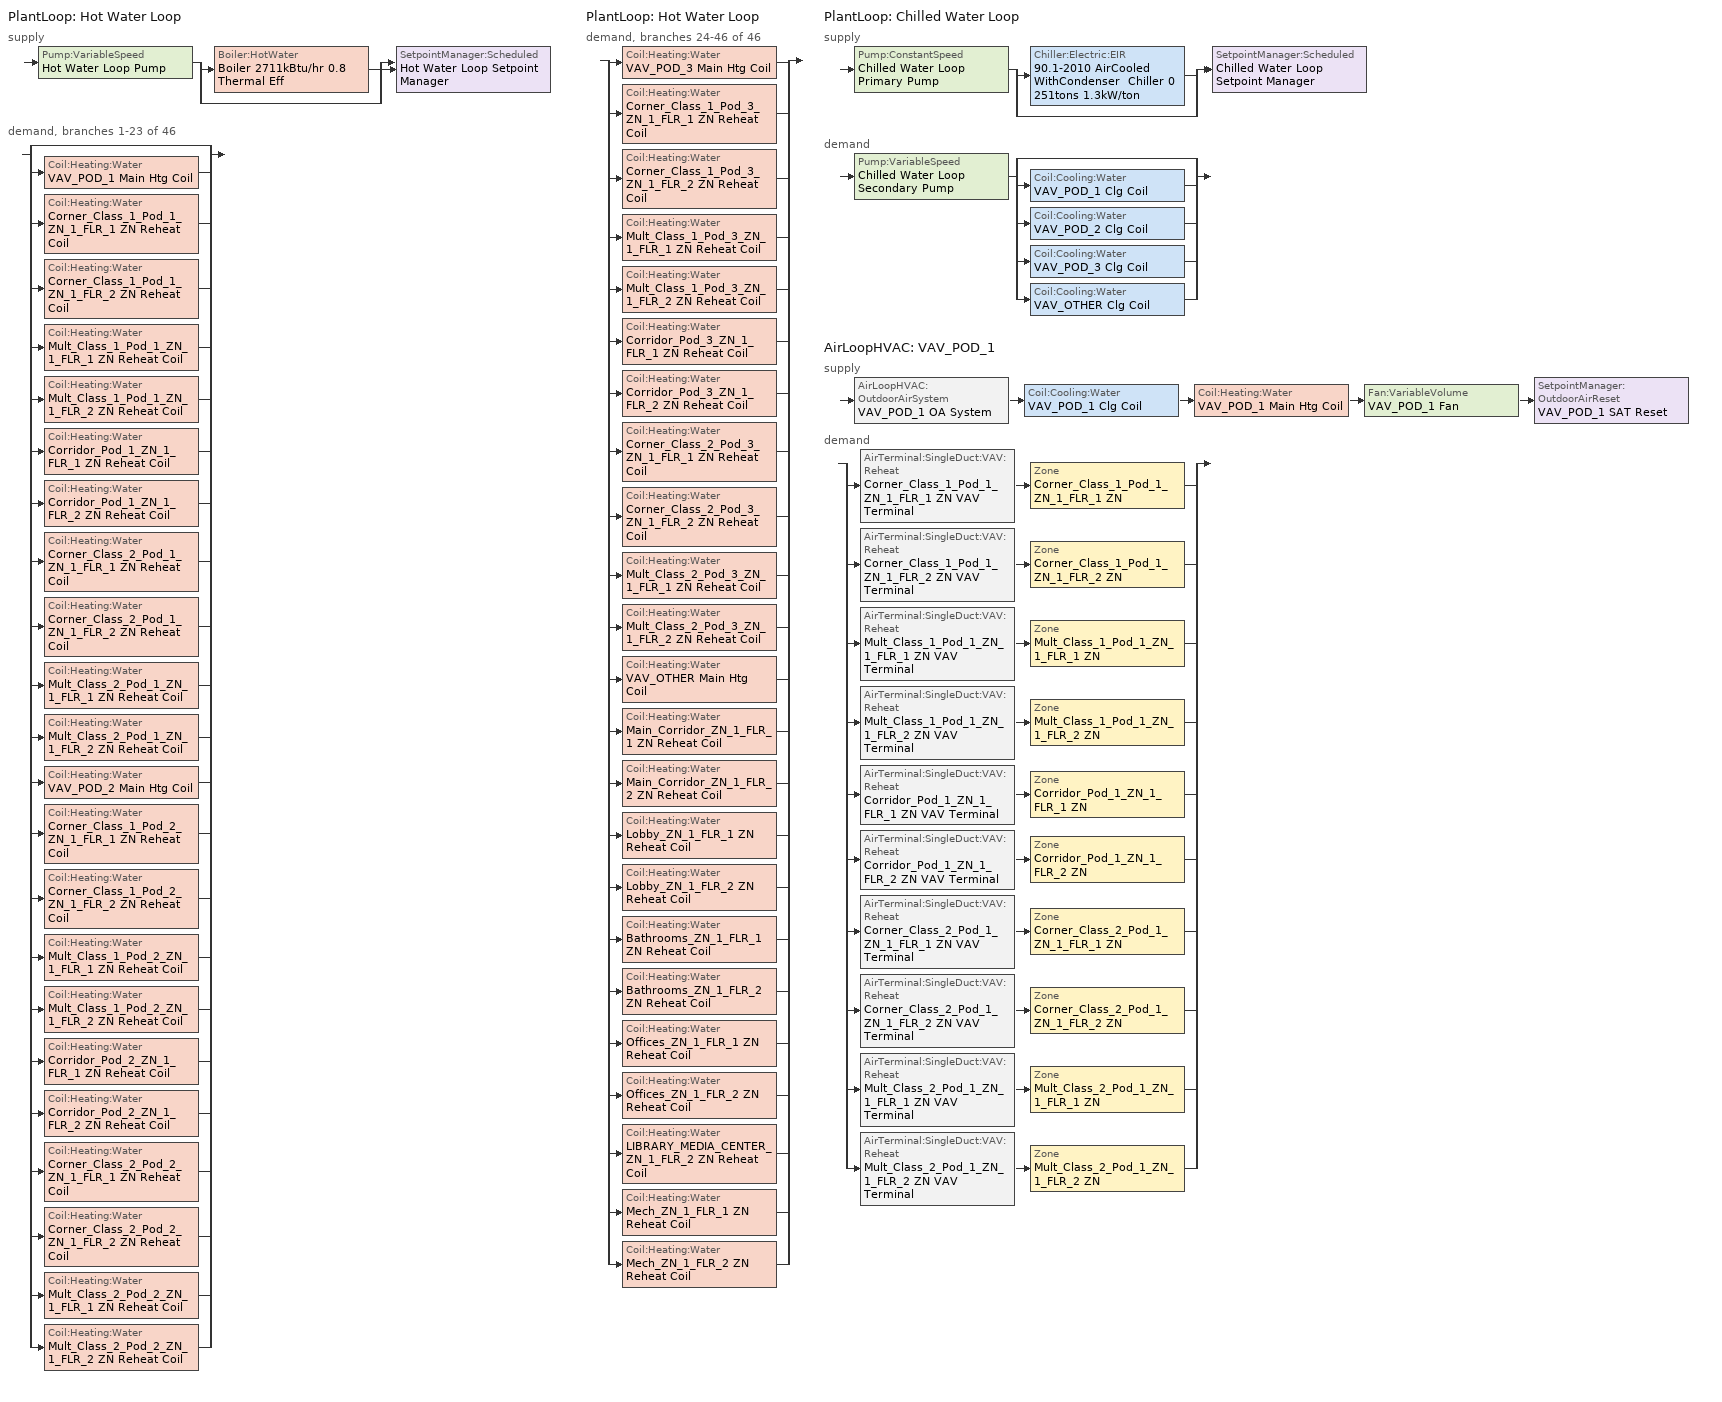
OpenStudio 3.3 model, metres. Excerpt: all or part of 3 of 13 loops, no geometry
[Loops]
PlantLoop 'Hot Water Loop'
 supply: Pump:VariableSpeed 'Hot Water Loop Pump' > split
  | Boiler:HotWater 'Boiler 2711kBtu/hr 0.8 Thermal Eff'
  | bypass
  join > SetpointManager:Scheduled 'Hot Water Loop Setpoint Manager'
 demand, branches 1-23 of 46: split
  | bypass
  | Coil:Heating:Water 'VAV_POD_1 Main Htg Coil'
  | Coil:Heating:Water 'Corner_Class_1_Pod_1_ZN_1_FLR_1 ZN Reheat Coil'
  | Coil:Heating:Water 'Corner_Class_1_Pod_1_ZN_1_FLR_2 ZN Reheat Coil'
  | Coil:Heating:Water 'Mult_Class_1_Pod_1_ZN_1_FLR_1 ZN Reheat Coil'
  | Coil:Heating:Water 'Mult_Class_1_Pod_1_ZN_1_FLR_2 ZN Reheat Coil'
  | Coil:Heating:Water 'Corridor_Pod_1_ZN_1_FLR_1 ZN Reheat Coil'
  | Coil:Heating:Water 'Corridor_Pod_1_ZN_1_FLR_2 ZN Reheat Coil'
  | Coil:Heating:Water 'Corner_Class_2_Pod_1_ZN_1_FLR_1 ZN Reheat Coil'
  | Coil:Heating:Water 'Corner_Class_2_Pod_1_ZN_1_FLR_2 ZN Reheat Coil'
  | Coil:Heating:Water 'Mult_Class_2_Pod_1_ZN_1_FLR_1 ZN Reheat Coil'
  | Coil:Heating:Water 'Mult_Class_2_Pod_1_ZN_1_FLR_2 ZN Reheat Coil'
  | Coil:Heating:Water 'VAV_POD_2 Main Htg Coil'
  | Coil:Heating:Water 'Corner_Class_1_Pod_2_ZN_1_FLR_1 ZN Reheat Coil'
  | Coil:Heating:Water 'Corner_Class_1_Pod_2_ZN_1_FLR_2 ZN Reheat Coil'
  | Coil:Heating:Water 'Mult_Class_1_Pod_2_ZN_1_FLR_1 ZN Reheat Coil'
  | Coil:Heating:Water 'Mult_Class_1_Pod_2_ZN_1_FLR_2 ZN Reheat Coil'
  | Coil:Heating:Water 'Corridor_Pod_2_ZN_1_FLR_1 ZN Reheat Coil'
  | Coil:Heating:Water 'Corridor_Pod_2_ZN_1_FLR_2 ZN Reheat Coil'
  | Coil:Heating:Water 'Corner_Class_2_Pod_2_ZN_1_FLR_1 ZN Reheat Coil'
  | Coil:Heating:Water 'Corner_Class_2_Pod_2_ZN_1_FLR_2 ZN Reheat Coil'
  | Coil:Heating:Water 'Mult_Class_2_Pod_2_ZN_1_FLR_1 ZN Reheat Coil'
  | Coil:Heating:Water 'Mult_Class_2_Pod_2_ZN_1_FLR_2 ZN Reheat Coil'
PlantLoop 'Hot Water Loop'
 demand, branches 24-46 of 46: split
  | Coil:Heating:Water 'VAV_POD_3 Main Htg Coil'
  | Coil:Heating:Water 'Corner_Class_1_Pod_3_ZN_1_FLR_1 ZN Reheat Coil'
  | Coil:Heating:Water 'Corner_Class_1_Pod_3_ZN_1_FLR_2 ZN Reheat Coil'
  | Coil:Heating:Water 'Mult_Class_1_Pod_3_ZN_1_FLR_1 ZN Reheat Coil'
  | Coil:Heating:Water 'Mult_Class_1_Pod_3_ZN_1_FLR_2 ZN Reheat Coil'
  | Coil:Heating:Water 'Corridor_Pod_3_ZN_1_FLR_1 ZN Reheat Coil'
  | Coil:Heating:Water 'Corridor_Pod_3_ZN_1_FLR_2 ZN Reheat Coil'
  | Coil:Heating:Water 'Corner_Class_2_Pod_3_ZN_1_FLR_1 ZN Reheat Coil'
  | Coil:Heating:Water 'Corner_Class_2_Pod_3_ZN_1_FLR_2 ZN Reheat Coil'
  | Coil:Heating:Water 'Mult_Class_2_Pod_3_ZN_1_FLR_1 ZN Reheat Coil'
  | Coil:Heating:Water 'Mult_Class_2_Pod_3_ZN_1_FLR_2 ZN Reheat Coil'
  | Coil:Heating:Water 'VAV_OTHER Main Htg Coil'
  | Coil:Heating:Water 'Main_Corridor_ZN_1_FLR_1 ZN Reheat Coil'
  | Coil:Heating:Water 'Main_Corridor_ZN_1_FLR_2 ZN Reheat Coil'
  | Coil:Heating:Water 'Lobby_ZN_1_FLR_1 ZN Reheat Coil'
  | Coil:Heating:Water 'Lobby_ZN_1_FLR_2 ZN Reheat Coil'
  | Coil:Heating:Water 'Bathrooms_ZN_1_FLR_1 ZN Reheat Coil'
  | Coil:Heating:Water 'Bathrooms_ZN_1_FLR_2 ZN Reheat Coil'
  | Coil:Heating:Water 'Offices_ZN_1_FLR_1 ZN Reheat Coil'
  | Coil:Heating:Water 'Offices_ZN_1_FLR_2 ZN Reheat Coil'
  | Coil:Heating:Water 'LIBRARY_MEDIA_CENTER_ZN_1_FLR_2 ZN Reheat Coil'
  | Coil:Heating:Water 'Mech_ZN_1_FLR_1 ZN Reheat Coil'
  | Coil:Heating:Water 'Mech_ZN_1_FLR_2 ZN Reheat Coil'
PlantLoop 'Chilled Water Loop'
 supply: Pump:ConstantSpeed 'Chilled Water Loop Primary Pump' > split
  | Chiller:Electric:EIR '90.1-2010 AirCooled WithCondenser  Chiller 0 251tons 1.3kW/ton'
  | bypass
  join > SetpointManager:Scheduled 'Chilled Water Loop Setpoint Manager'
 demand: Pump:VariableSpeed 'Chilled Water Loop Secondary Pump' > split
  | bypass
  | Coil:Cooling:Water 'VAV_POD_1 Clg Coil'
  | Coil:Cooling:Water 'VAV_POD_2 Clg Coil'
  | Coil:Cooling:Water 'VAV_POD_3 Clg Coil'
  | Coil:Cooling:Water 'VAV_OTHER Clg Coil'
AirLoopHVAC 'VAV_POD_1'
 supply: AirLoopHVAC:OutdoorAirSystem 'VAV_POD_1 OA System' > Coil:Cooling:Water 'VAV_POD_1 Clg Coil' > Coil:Heating:Water 'VAV_POD_1 Main Htg Coil' > Fan:VariableVolume 'VAV_POD_1 Fan' > SetpointManager:OutdoorAirReset 'VAV_POD_1 SAT Reset'
 demand: split
  | AirTerminal:SingleDuct:VAV:Reheat 'Corner_Class_1_Pod_1_ZN_1_FLR_1 ZN VAV Terminal' > Zone 'Corner_Class_1_Pod_1_ZN_1_FLR_1 ZN'
  | AirTerminal:SingleDuct:VAV:Reheat 'Corner_Class_1_Pod_1_ZN_1_FLR_2 ZN VAV Terminal' > Zone 'Corner_Class_1_Pod_1_ZN_1_FLR_2 ZN'
  | AirTerminal:SingleDuct:VAV:Reheat 'Mult_Class_1_Pod_1_ZN_1_FLR_1 ZN VAV Terminal' > Zone 'Mult_Class_1_Pod_1_ZN_1_FLR_1 ZN'
  | AirTerminal:SingleDuct:VAV:Reheat 'Mult_Class_1_Pod_1_ZN_1_FLR_2 ZN VAV Terminal' > Zone 'Mult_Class_1_Pod_1_ZN_1_FLR_2 ZN'
  | AirTerminal:SingleDuct:VAV:Reheat 'Corridor_Pod_1_ZN_1_FLR_1 ZN VAV Terminal' > Zone 'Corridor_Pod_1_ZN_1_FLR_1 ZN'
  | AirTerminal:SingleDuct:VAV:Reheat 'Corridor_Pod_1_ZN_1_FLR_2 ZN VAV Terminal' > Zone 'Corridor_Pod_1_ZN_1_FLR_2 ZN'
  | AirTerminal:SingleDuct:VAV:Reheat 'Corner_Class_2_Pod_1_ZN_1_FLR_1 ZN VAV Terminal' > Zone 'Corner_Class_2_Pod_1_ZN_1_FLR_1 ZN'
  | AirTerminal:SingleDuct:VAV:Reheat 'Corner_Class_2_Pod_1_ZN_1_FLR_2 ZN VAV Terminal' > Zone 'Corner_Class_2_Pod_1_ZN_1_FLR_2 ZN'
  | AirTerminal:SingleDuct:VAV:Reheat 'Mult_Class_2_Pod_1_ZN_1_FLR_1 ZN VAV Terminal' > Zone 'Mult_Class_2_Pod_1_ZN_1_FLR_1 ZN'
  | AirTerminal:SingleDuct:VAV:Reheat 'Mult_Class_2_Pod_1_ZN_1_FLR_2 ZN VAV Terminal' > Zone 'Mult_Class_2_Pod_1_ZN_1_FLR_2 ZN'
[Sizing:Zone] Zone Cooling Design Supply Air Temperature Input Method=SupplyAirTemperature; Zone Cooling Design Supply Air Temperature {C}=12.7778; Zone Cooling Design Supply Air Temperature Difference {deltaC}=11.11; Zone Heating Design Supply Air Temperature Input Method=SupplyAirTemperature; Zone Heating Design Supply Air Temperature {C}=40; Zone Heating Design Supply Air Temperature Difference {deltaC}=11.11; Zone Cooling Design Supply Air Humidity Ratio {kg-H2O/kg-air}=0.0085; Zone Heating Design Supply Air Humidity Ratio {kg-H2O/kg-air}=0.008; Cooling Design Air Flow Method=DesignDay; Heating Design Air Flow Method=DesignDay; Account for Dedicated Outdoor Air System=No; Dedicated Outdoor Air System Control Strategy=NeutralSupplyAir; Dedicated Outdoor Air Low Setpoint Temperature for Design {C}=autosize; Dedicated Outdoor Air High Setpoint Temperature for Design {C}=autosize; Design Minimum Zone Ventilation Efficiency=0.6
Corner_Class_1_Pod_1_ZN_1_FLR_1 ZN; Corner_Class_1_Pod_1_ZN_1_FLR_2 ZN; Corner_Class_2_Pod_1_ZN_1_FLR_1 ZN; Corner_Class_2_Pod_1_ZN_1_FLR_2 ZN; Corridor_Pod_1_ZN_1_FLR_1 ZN; Corridor_Pod_1_ZN_1_FLR_2 ZN; Mult_Class_1_Pod_1_ZN_1_FLR_1 ZN; Mult_Class_1_Pod_1_ZN_1_FLR_2 ZN; Mult_Class_2_Pod_1_ZN_1_FLR_1 ZN; Mult_Class_2_Pod_1_ZN_1_FLR_2 ZN
[Zone equipment]
Corner_Class_1_Pod_1_ZN_1_FLR_1 ZN: Corner_Class_1_Pod_1_ZN_1_FLR_1 ZN VAV Terminal
Corner_Class_1_Pod_1_ZN_1_FLR_2 ZN: Corner_Class_1_Pod_1_ZN_1_FLR_2 ZN VAV Terminal
Corner_Class_2_Pod_1_ZN_1_FLR_1 ZN: Corner_Class_2_Pod_1_ZN_1_FLR_1 ZN VAV Terminal
Corner_Class_2_Pod_1_ZN_1_FLR_2 ZN: Corner_Class_2_Pod_1_ZN_1_FLR_2 ZN VAV Terminal
Corridor_Pod_1_ZN_1_FLR_1 ZN: Corridor_Pod_1_ZN_1_FLR_1 ZN VAV Terminal
Corridor_Pod_1_ZN_1_FLR_2 ZN: Corridor_Pod_1_ZN_1_FLR_2 ZN VAV Terminal
Mult_Class_1_Pod_1_ZN_1_FLR_1 ZN: Mult_Class_1_Pod_1_ZN_1_FLR_1 ZN VAV Terminal
Mult_Class_1_Pod_1_ZN_1_FLR_2 ZN: Mult_Class_1_Pod_1_ZN_1_FLR_2 ZN VAV Terminal
Mult_Class_2_Pod_1_ZN_1_FLR_1 ZN: Mult_Class_2_Pod_1_ZN_1_FLR_1 ZN VAV Terminal
Mult_Class_2_Pod_1_ZN_1_FLR_2 ZN: Mult_Class_2_Pod_1_ZN_1_FLR_2 ZN VAV Terminal
[PlantLoop] Glycol Concentration=0; Plant Loop Volume {m3}=Autocalculate; Load Distribution Scheme=Optimal
Name | Fluid Type | Minimum Loop Temperature {C} | Maximum Loop Temperature {C} | Common Pipe Simulation
Hot Water Loop | Water | 10
Chilled Water Loop |  | 1 | 40 | CommonPipe
[Sizing:Plant] Sizing Option=NonCoincident; Zone Timesteps in Averaging Window=1; Coincident Sizing Factor Mode=None
Name | Loop Type | Design Loop Exit Temperature {C} | Loop Design Temperature Difference {deltaC}
Hot Water Loop | Heating | 82.2222 | 11.1111
Chilled Water Loop | Cooling | 6.66667 | 5.61111
[SetpointManager:Scheduled] Control Variable=Temperature
Name | Schedule | Setpoint Node or NodeList
Hot Water Loop Setpoint Manager | Hot Water Loop Temp - 180F | Hot Water Loop Supply Outlet Node
Chilled Water Loop Setpoint Manager | Chilled Water Loop Temp - 44F | Chilled Water Loop Supply Outlet Node
[Pump:VariableSpeed] Motor Efficiency=0.917; Coefficient 1 of the Part Load Performance Curve=0; Pump Control Type=Intermittent; Skin Loss Radiative Fraction=0.5; Design Power Sizing Method=PowerPerFlowPerPressure; Design Electric Power per Unit Flow Rate {W/(m3/s)}=348701.1; Design Shaft Power per Unit Flow Rate per Unit Head {W-s/m3-Pa}=1.28205; Design Minimum Flow Rate Fraction=0
Name | Rated Pump Head {Pa} | Coefficient 2 of the Part Load Performance Curve | Coefficient 3 of the Part Load Performance Curve | Coefficient 4 of the Part Load Performance Curve | Fraction of Motor Inefficiencies to Fluid Stream
Hot Water Loop Pump | 179344 | 3.2485 | -4.7443 | 2.5294
Chilled Water Loop Secondary Pump | 134508 | 0.0205 | 0.4101 | 0.5753 | 0
[Boiler:HotWater]
Boiler 2711kBtu/hr 0.8 Thermal Eff: Fuel Type=NaturalGas; Nominal Thermal Efficiency=0.8; Efficiency Curve Temperature Evaluation Variable=LeavingBoiler; Normalized Boiler Efficiency Curve=Boiler with No Minimum Turndown; Minimum Part Load Ratio=0; Maximum Part Load Ratio=1.2; Optimum Part Load Ratio=1; Water Outlet Upper Temperature Limit {C}=95; Boiler Flow Mode=LeavingSetpointModulated; Parasitic Electric Load {W}=0; Sizing Factor=1
[Pump:ConstantSpeed]
Chilled Water Loop Primary Pump: Rated Flow Rate {m3/s}=autosize; Rated Pump Head {Pa}=44836; Rated Power Consumption {W}=autosize; Motor Efficiency=0.895; Fraction of Motor Inefficiencies to Fluid Stream=0; Pump Control Type=Intermittent; Design Power Sizing Method=PowerPerFlowPerPressure; Design Electric Power per Unit Flow Rate {W/(m3/s)}=348701.1; Design Shaft Power per Unit Flow Rate per Unit Head {W-s/m3-Pa}=1.28205
[Chiller:Electric:EIR]
90.1-2010 AirCooled WithCondenser  Chiller 0 251tons 1.3kW/ton: Reference Capacity {W}=Autosize; Reference COP {W/W}=2.80239; Reference Leaving Chilled Water Temperature {C}=6.66667; Reference Entering Condenser Fluid Temperature {C}=35; Reference Chilled Water Flow Rate {m3/s}=Autosize; Cooling Capacity Function of Temperature Curve=AirCooled_Chiller_2010_PathA_CAPFT; Electric Input to Cooling Output Ratio Function of Temperature Curve=AirCooled_Chiller_2010_PathA_EIRFT; Electric Input to Cooling Output Ratio Function of Part Load Ratio Curve=AirCooled_Chiller_AllCapacities_2004_2010_EIRFPLR; Minimum Part Load Ratio=0.15; Maximum Part Load Ratio=1; Optimum Part Load Ratio=1; Minimum Unloading Ratio=0.25; Condenser Type=AirCooled; Leaving Chilled Water Lower Temperature Limit {C}=2.22222; Chiller Flow Mode=ConstantFlow; Design Heat Recovery Water Flow Rate {m3/s}=Autosize; Sizing Factor=1; Basin Heater Capacity {W/K}=0; Basin Heater Setpoint Temperature {C}=10; Condenser Heat Recovery Relative Capacity Fraction=1
[AirLoopHVAC]
VAV_POD_1: Availability Schedule=SchoolSecondary HVACOperationSchd; Design Supply Air Flow Rate {m3/s}=autosize; Design Return Air Flow Fraction of Supply Air Flow=1
[Sizing:System]
VAV_POD_1: Type of Load to Size On=Sensible; Design Outdoor Air Flow Rate {m3/s}=9.493504; Central Heating Maximum System Air Flow Ratio=0.3; Preheat Design Temperature {C}=7.22222; Preheat Design Humidity Ratio {kg-H2O/kg-Air}=0.008; Precool Design Temperature {C}=12.7778; Precool Design Humidity Ratio {kg-H2O/kg-Air}=0.008; Central Cooling Design Supply Air Temperature {C}=12.7778; Central Heating Design Supply Air Temperature {C}=12.7778; Sizing Option=Coincident; 100% Outdoor Air in Cooling=No; 100% Outdoor Air in Heating=No; Central Cooling Design Supply Air Humidity Ratio {kg-H2O/kg-Air}=0.0085; Central Heating Design Supply Air Humidity Ratio {kg-H2O/kg-Air}=0.008; Cooling Design Air Flow Method=DesignDay; Heating Design Air Flow Method=DesignDay; System Outdoor Air Method=ZoneSum; Zone Maximum Outdoor Air Fraction=1; Cooling Supply Air Flow Rate Per Floor Area {m3/s-m2}=0.00996765; Cooling Fraction of Autosized Cooling Supply Air Flow Rate=1; Cooling Supply Air Flow Rate Per Unit Cooling Capacity {m3/s-W}=3.94755e-05; Heating Supply Air Flow Rate Per Floor Area {m3/s-m2}=0.00996765; Heating Fraction of Autosized Heating Supply Air Flow Rate=1; Heating Fraction of Autosized Cooling Supply Air Flow Rate=1; Heating Supply Air Flow Rate Per Unit Heating Capacity {m3/s-W}=3.15882e-05; Cooling Design Capacity Method=CoolingDesignCapacity; Cooling Design Capacity {W}=autosize; Cooling Design Capacity Per Floor Area {W/m2}=234.7; Fraction of Autosized Cooling Design Capacity=1; Heating Design Capacity Method=HeatingDesignCapacity; Heating Design Capacity {W}=autosize; Heating Design Capacity Per Floor Area {W/m2}=157; Fraction of Autosized Heating Design Capacity=1; Central Cooling Capacity Control Method=OnOff; Occupant Diversity=autosize
[Fan:VariableVolume]
VAV_POD_1 Fan: Availability Schedule=Always On Discrete; Fan Total Efficiency=0.61165; Pressure Rise {Pa}=1389.92; Maximum Flow Rate {m3/s}=Autosize; Fan Power Minimum Flow Rate Input Method=Fraction; Fan Power Minimum Flow Fraction=0.25; Fan Power Minimum Air Flow Rate {m3/s}=0; Motor Efficiency=0.941; Motor In Airstream Fraction=1; Fan Power Coefficient 1=0.04076; Fan Power Coefficient 2=0.0881; Fan Power Coefficient 3=-0.0729; Fan Power Coefficient 4=0.9437; Fan Power Coefficient 5=0
[Coil:Heating:Water] Availability Schedule=Always On Discrete; Rated Inlet Water Temperature {C}=82.2222; Rated Outlet Water Temperature {C}=71.1111
Name | Rated Inlet Air Temperature {C} | Rated Outlet Air Temperature {C}
VAV_POD_1 Main Htg Coil; VAV_POD_2 Main Htg Coil; VAV_POD_3 Main Htg Coil; VAV_OTHER Main Htg Coil | 7.22222 | 12.7778
Corner_Class_1_Pod_1_ZN_1_FLR_1 ZN Reheat Coil; Corner_Class_1_Pod_1_ZN_1_FLR_2 ZN Reheat Coil; Mult_Class_1_Pod_1_ZN_1_FLR_1 ZN Reheat Coil; Mult_Class_1_Pod_1_ZN_1_FLR_2 ZN Reheat Coil; Corridor_Pod_1_ZN_1_FLR_1 ZN Reheat Coil; Corridor_Pod_1_ZN_1_FLR_2 ZN Reheat Coil; Corner_Class_2_Pod_1_ZN_1_FLR_1 ZN Reheat Coil; Corner_Class_2_Pod_1_ZN_1_FLR_2 ZN Reheat Coil; Mult_Class_2_Pod_1_ZN_1_FLR_1 ZN Reheat Coil; Mult_Class_2_Pod_1_ZN_1_FLR_2 ZN Reheat Coil; Corner_Class_1_Pod_2_ZN_1_FLR_1 ZN Reheat Coil; Corner_Class_1_Pod_2_ZN_1_FLR_2 ZN Reheat Coil; Mult_Class_1_Pod_2_ZN_1_FLR_1 ZN Reheat Coil; Mult_Class_1_Pod_2_ZN_1_FLR_2 ZN Reheat Coil; Corridor_Pod_2_ZN_1_FLR_1 ZN Reheat Coil; Corridor_Pod_2_ZN_1_FLR_2 ZN Reheat Coil; Corner_Class_2_Pod_2_ZN_1_FLR_1 ZN Reheat Coil; Corner_Class_2_Pod_2_ZN_1_FLR_2 ZN Reheat Coil; Mult_Class_2_Pod_2_ZN_1_FLR_1 ZN Reheat Coil; Mult_Class_2_Pod_2_ZN_1_FLR_2 ZN Reheat Coil; Corner_Class_1_Pod_3_ZN_1_FLR_1 ZN Reheat Coil; Corner_Class_1_Pod_3_ZN_1_FLR_2 ZN Reheat Coil; Mult_Class_1_Pod_3_ZN_1_FLR_1 ZN Reheat Coil; Mult_Class_1_Pod_3_ZN_1_FLR_2 ZN Reheat Coil; Corridor_Pod_3_ZN_1_FLR_1 ZN Reheat Coil; Corridor_Pod_3_ZN_1_FLR_2 ZN Reheat Coil; Corner_Class_2_Pod_3_ZN_1_FLR_1 ZN Reheat Coil; Corner_Class_2_Pod_3_ZN_1_FLR_2 ZN Reheat Coil; Mult_Class_2_Pod_3_ZN_1_FLR_1 ZN Reheat Coil; Mult_Class_2_Pod_3_ZN_1_FLR_2 ZN Reheat Coil; Main_Corridor_ZN_1_FLR_1 ZN Reheat Coil; Main_Corridor_ZN_1_FLR_2 ZN Reheat Coil; Lobby_ZN_1_FLR_1 ZN Reheat Coil; Lobby_ZN_1_FLR_2 ZN Reheat Coil; Bathrooms_ZN_1_FLR_1 ZN Reheat Coil; Bathrooms_ZN_1_FLR_2 ZN Reheat Coil; Offices_ZN_1_FLR_1 ZN Reheat Coil; Offices_ZN_1_FLR_2 ZN Reheat Coil; LIBRARY_MEDIA_CENTER_ZN_1_FLR_2 ZN Reheat Coil; Mech_ZN_1_FLR_1 ZN Reheat Coil; Mech_ZN_1_FLR_2 ZN Reheat Coil | 12.7778 | 40
[Controller:WaterCoil] Minimum Actuated Flow {m3/s}=0
Name | Water Coil | Action | Controller Convergence Tolerance {deltaC}
VAV_POD_1 Main Htg Coil Controller | VAV_POD_1 Main Htg Coil | Normal | 0.0001
VAV_POD_1 Clg Coil Controller | VAV_POD_1 Clg Coil | Reverse
Corner_Class_1_Pod_1_ZN_1_FLR_1 ZN Reheat Coil Controller | Corner_Class_1_Pod_1_ZN_1_FLR_1 ZN Reheat Coil | Normal | 0.0001
Corner_Class_1_Pod_1_ZN_1_FLR_2 ZN Reheat Coil Controller | Corner_Class_1_Pod_1_ZN_1_FLR_2 ZN Reheat Coil | Normal | 0.0001
Mult_Class_1_Pod_1_ZN_1_FLR_1 ZN Reheat Coil Controller | Mult_Class_1_Pod_1_ZN_1_FLR_1 ZN Reheat Coil | Normal | 0.0001
Mult_Class_1_Pod_1_ZN_1_FLR_2 ZN Reheat Coil Controller | Mult_Class_1_Pod_1_ZN_1_FLR_2 ZN Reheat Coil | Normal | 0.0001
Corridor_Pod_1_ZN_1_FLR_1 ZN Reheat Coil Controller | Corridor_Pod_1_ZN_1_FLR_1 ZN Reheat Coil | Normal | 0.0001
Corridor_Pod_1_ZN_1_FLR_2 ZN Reheat Coil Controller | Corridor_Pod_1_ZN_1_FLR_2 ZN Reheat Coil | Normal | 0.0001
Corner_Class_2_Pod_1_ZN_1_FLR_1 ZN Reheat Coil Controller | Corner_Class_2_Pod_1_ZN_1_FLR_1 ZN Reheat Coil | Normal | 0.0001
Corner_Class_2_Pod_1_ZN_1_FLR_2 ZN Reheat Coil Controller | Corner_Class_2_Pod_1_ZN_1_FLR_2 ZN Reheat Coil | Normal | 0.0001
Mult_Class_2_Pod_1_ZN_1_FLR_1 ZN Reheat Coil Controller | Mult_Class_2_Pod_1_ZN_1_FLR_1 ZN Reheat Coil | Normal | 0.0001
Mult_Class_2_Pod_1_ZN_1_FLR_2 ZN Reheat Coil Controller | Mult_Class_2_Pod_1_ZN_1_FLR_2 ZN Reheat Coil | Normal | 0.0001
VAV_POD_2 Main Htg Coil Controller | VAV_POD_2 Main Htg Coil | Normal | 0.0001
VAV_POD_2 Clg Coil Controller | VAV_POD_2 Clg Coil | Reverse
Corner_Class_1_Pod_2_ZN_1_FLR_1 ZN Reheat Coil Controller | Corner_Class_1_Pod_2_ZN_1_FLR_1 ZN Reheat Coil | Normal | 0.0001
Corner_Class_1_Pod_2_ZN_1_FLR_2 ZN Reheat Coil Controller | Corner_Class_1_Pod_2_ZN_1_FLR_2 ZN Reheat Coil | Normal | 0.0001
Mult_Class_1_Pod_2_ZN_1_FLR_1 ZN Reheat Coil Controller | Mult_Class_1_Pod_2_ZN_1_FLR_1 ZN Reheat Coil | Normal | 0.0001
Mult_Class_1_Pod_2_ZN_1_FLR_2 ZN Reheat Coil Controller | Mult_Class_1_Pod_2_ZN_1_FLR_2 ZN Reheat Coil | Normal | 0.0001
Corridor_Pod_2_ZN_1_FLR_1 ZN Reheat Coil Controller | Corridor_Pod_2_ZN_1_FLR_1 ZN Reheat Coil | Normal | 0.0001
Corridor_Pod_2_ZN_1_FLR_2 ZN Reheat Coil Controller | Corridor_Pod_2_ZN_1_FLR_2 ZN Reheat Coil | Normal | 0.0001
Corner_Class_2_Pod_2_ZN_1_FLR_1 ZN Reheat Coil Controller | Corner_Class_2_Pod_2_ZN_1_FLR_1 ZN Reheat Coil | Normal | 0.0001
Corner_Class_2_Pod_2_ZN_1_FLR_2 ZN Reheat Coil Controller | Corner_Class_2_Pod_2_ZN_1_FLR_2 ZN Reheat Coil | Normal | 0.0001
Mult_Class_2_Pod_2_ZN_1_FLR_1 ZN Reheat Coil Controller | Mult_Class_2_Pod_2_ZN_1_FLR_1 ZN Reheat Coil | Normal | 0.0001
Mult_Class_2_Pod_2_ZN_1_FLR_2 ZN Reheat Coil Controller | Mult_Class_2_Pod_2_ZN_1_FLR_2 ZN Reheat Coil | Normal | 0.0001
VAV_POD_3 Main Htg Coil Controller | VAV_POD_3 Main Htg Coil | Normal | 0.0001
VAV_POD_3 Clg Coil Controller | VAV_POD_3 Clg Coil | Reverse
Corner_Class_1_Pod_3_ZN_1_FLR_1 ZN Reheat Coil Controller | Corner_Class_1_Pod_3_ZN_1_FLR_1 ZN Reheat Coil | Normal | 0.0001
Corner_Class_1_Pod_3_ZN_1_FLR_2 ZN Reheat Coil Controller | Corner_Class_1_Pod_3_ZN_1_FLR_2 ZN Reheat Coil | Normal | 0.0001
Mult_Class_1_Pod_3_ZN_1_FLR_1 ZN Reheat Coil Controller | Mult_Class_1_Pod_3_ZN_1_FLR_1 ZN Reheat Coil | Normal | 0.0001
Mult_Class_1_Pod_3_ZN_1_FLR_2 ZN Reheat Coil Controller | Mult_Class_1_Pod_3_ZN_1_FLR_2 ZN Reheat Coil | Normal | 0.0001
Corridor_Pod_3_ZN_1_FLR_1 ZN Reheat Coil Controller | Corridor_Pod_3_ZN_1_FLR_1 ZN Reheat Coil | Normal | 0.0001
Corridor_Pod_3_ZN_1_FLR_2 ZN Reheat Coil Controller | Corridor_Pod_3_ZN_1_FLR_2 ZN Reheat Coil | Normal | 0.0001
Corner_Class_2_Pod_3_ZN_1_FLR_1 ZN Reheat Coil Controller | Corner_Class_2_Pod_3_ZN_1_FLR_1 ZN Reheat Coil | Normal | 0.0001
Corner_Class_2_Pod_3_ZN_1_FLR_2 ZN Reheat Coil Controller | Corner_Class_2_Pod_3_ZN_1_FLR_2 ZN Reheat Coil | Normal | 0.0001
Mult_Class_2_Pod_3_ZN_1_FLR_1 ZN Reheat Coil Controller | Mult_Class_2_Pod_3_ZN_1_FLR_1 ZN Reheat Coil | Normal | 0.0001
Mult_Class_2_Pod_3_ZN_1_FLR_2 ZN Reheat Coil Controller | Mult_Class_2_Pod_3_ZN_1_FLR_2 ZN Reheat Coil | Normal | 0.0001
VAV_OTHER Main Htg Coil Controller | VAV_OTHER Main Htg Coil | Normal | 0.0001
VAV_OTHER Clg Coil Controller | VAV_OTHER Clg Coil | Reverse
Main_Corridor_ZN_1_FLR_1 ZN Reheat Coil Controller | Main_Corridor_ZN_1_FLR_1 ZN Reheat Coil | Normal | 0.0001
Main_Corridor_ZN_1_FLR_2 ZN Reheat Coil Controller | Main_Corridor_ZN_1_FLR_2 ZN Reheat Coil | Normal | 0.0001
Lobby_ZN_1_FLR_1 ZN Reheat Coil Controller | Lobby_ZN_1_FLR_1 ZN Reheat Coil | Normal | 0.0001
Lobby_ZN_1_FLR_2 ZN Reheat Coil Controller | Lobby_ZN_1_FLR_2 ZN Reheat Coil | Normal | 0.0001
Bathrooms_ZN_1_FLR_1 ZN Reheat Coil Controller | Bathrooms_ZN_1_FLR_1 ZN Reheat Coil | Normal | 0.0001
Bathrooms_ZN_1_FLR_2 ZN Reheat Coil Controller | Bathrooms_ZN_1_FLR_2 ZN Reheat Coil | Normal | 0.0001
Offices_ZN_1_FLR_1 ZN Reheat Coil Controller | Offices_ZN_1_FLR_1 ZN Reheat Coil | Normal | 0.0001
Offices_ZN_1_FLR_2 ZN Reheat Coil Controller | Offices_ZN_1_FLR_2 ZN Reheat Coil | Normal | 0.0001
LIBRARY_MEDIA_CENTER_ZN_1_FLR_2 ZN Reheat Coil Controller | LIBRARY_MEDIA_CENTER_ZN_1_FLR_2 ZN Reheat Coil | Normal | 0.0001
Mech_ZN_1_FLR_1 ZN Reheat Coil Controller | Mech_ZN_1_FLR_1 ZN Reheat Coil | Normal | 0.0001
Mech_ZN_1_FLR_2 ZN Reheat Coil Controller | Mech_ZN_1_FLR_2 ZN Reheat Coil | Normal | 0.0001
[Coil:Cooling:Water] Availability Schedule=Always On Discrete; Design Inlet Water Temperature {C}=Autosize; Heat Exchanger Configuration=CrossFlow
VAV_POD_1 Clg Coil; VAV_POD_2 Clg Coil; VAV_POD_3 Clg Coil; VAV_OTHER Clg Coil
[Controller:OutdoorAir]
VAV_POD_1 OA Controller: Minimum Outdoor Air Flow Rate {m3/s}=0; Maximum Outdoor Air Flow Rate {m3/s}=Autosize; Economizer Control Type=DifferentialDryBulb; Economizer Control Action Type=ModulateFlow; Lockout Type=LockoutWithHeating; Minimum Limit Type=FixedMinimum; Minimum Outdoor Air Schedule=SchoolSecondary MinOA_MotorizedDamper_Sched; Controller Mechanical Ventilation=VAV_POD_1 Vent Controller; High Humidity Control=No; Heat Recovery Bypass Control Type=BypassWhenWithinEconomizerLimits
[Controller:MechanicalVentilation]
VAV_POD_1 Vent Controller: Availability Schedule=Always On Discrete; System Outdoor Air Method=ZoneSum
[AirLoopHVAC:OutdoorAirSystem]
VAV_POD_1 OA System: Controller=VAV_POD_1 OA Controller
[AirTerminal:SingleDuct:VAV:Reheat] Availability Schedule=Always On Discrete; Maximum Air Flow Rate {m3/s}=AutoSize; Zone Minimum Air Flow Input Method=Constant; Constant Minimum Air Flow Fraction=0.720843; Fixed Minimum Air Flow Rate {m3/s}=0; Maximum Hot Water or Steam Flow Rate {m3/s}=AutoSize; Minimum Hot Water or Steam Flow Rate {m3/s}=0; Convergence Tolerance=0.001; Damper Heating Action=ReverseWithLimits; Maximum Flow per Zone Floor Area During Reheat {m3/s-m2}=AutoSize; Maximum Flow Fraction During Reheat=0.5; Maximum Reheat Air Temperature {C}=40; Control For Outdoor Air=No
Name | Reheat Coil
Corner_Class_1_Pod_1_ZN_1_FLR_1 ZN VAV Terminal | Corner_Class_1_Pod_1_ZN_1_FLR_1 ZN Reheat Coil
Corner_Class_1_Pod_1_ZN_1_FLR_2 ZN VAV Terminal | Corner_Class_1_Pod_1_ZN_1_FLR_2 ZN Reheat Coil
Mult_Class_1_Pod_1_ZN_1_FLR_1 ZN VAV Terminal | Mult_Class_1_Pod_1_ZN_1_FLR_1 ZN Reheat Coil
Mult_Class_1_Pod_1_ZN_1_FLR_2 ZN VAV Terminal | Mult_Class_1_Pod_1_ZN_1_FLR_2 ZN Reheat Coil
Corridor_Pod_1_ZN_1_FLR_1 ZN VAV Terminal | Corridor_Pod_1_ZN_1_FLR_1 ZN Reheat Coil
Corridor_Pod_1_ZN_1_FLR_2 ZN VAV Terminal | Corridor_Pod_1_ZN_1_FLR_2 ZN Reheat Coil
Corner_Class_2_Pod_1_ZN_1_FLR_1 ZN VAV Terminal | Corner_Class_2_Pod_1_ZN_1_FLR_1 ZN Reheat Coil
Corner_Class_2_Pod_1_ZN_1_FLR_2 ZN VAV Terminal | Corner_Class_2_Pod_1_ZN_1_FLR_2 ZN Reheat Coil
Mult_Class_2_Pod_1_ZN_1_FLR_1 ZN VAV Terminal | Mult_Class_2_Pod_1_ZN_1_FLR_1 ZN Reheat Coil
Mult_Class_2_Pod_1_ZN_1_FLR_2 ZN VAV Terminal | Mult_Class_2_Pod_1_ZN_1_FLR_2 ZN Reheat Coil
[EnergyManagementSystem:Actuator] Actuated Component Type=Schedule:Year; Actuated Component Control Type=Schedule Value
Name | Actuated Component
AuditoriumZN1FLR1ZNPSZAC37HtgSch0; AuxGymZN1FLR1ZNPSZAC26HtgSch0; CafeteriaZN1FLR1ZNPSZAC59HtgSch0; GymZN1FLR1ZNPSZAC15HtgSch0 | SchoolSecondary HTGSETP_SCH_PSZ_AC
AuditoriumZN1FLR1ZNPSZAC37ClgSch0; AuxGymZN1FLR1ZNPSZAC26ClgSch0; CafeteriaZN1FLR1ZNPSZAC59ClgSch0; GymZN1FLR1ZNPSZAC15ClgSch0; VAVOTHERClgSch0; VAVPOD1ClgSch0; VAVPOD2ClgSch0; VAVPOD3ClgSch0 | SchoolSecondary CLGSETP_SCH_NO_SETBACK
VAVOTHERHtgSch0; VAVPOD1HtgSch0; VAVPOD2HtgSch0; VAVPOD3HtgSch0 | SchoolSecondary HTGSETP_SCH_YES_OPTIMUM
VAVOTHERHtgSch1 | SchoolSecondary HTGSETP_SCH_Setback
VAVOTHERClgSch1 | SchoolSecondary CLGSETP_SCH_Setback
[SetpointManager:OutdoorAirReset]
VAV_POD_1 SAT Reset: Control Variable=Temperature; Setpoint at Outdoor Low Temperature {C}=15.5556; Outdoor Low Temperature {C}=10; Setpoint at Outdoor High Temperature {C}=12.7778; Outdoor High Temperature {C}=21.1111; Setpoint Node or NodeList=VAV_POD_1 Supply Outlet Node
[Schedule:Constant]
Always On Discrete: Value=1
[Schedule:Ruleset]
Name | Default Day Schedule | Summer Design Day Schedule | Winter Design Day Schedule
SchoolSecondary HTGSETP_SCH_PSZ_AC | SchoolSecondary HTGSETP_SCH_PSZ_AC Default | SchoolSecondary HTGSETP_SCH_PSZ_AC Summer Design Day | SchoolSecondary HTGSETP_SCH_PSZ_AC Winter Design Day
SchoolSecondary CLGSETP_SCH_NO_SETBACK | SchoolSecondary CLGSETP_SCH_NO_SETBACK Default | SchoolSecondary CLGSETP_SCH_NO_SETBACK Summer Design Day | SchoolSecondary CLGSETP_SCH_NO_SETBACK Winter Design Day
SchoolSecondary HTGSETP_SCH_YES_OPTIMUM | SchoolSecondary HTGSETP_SCH_YES_OPTIMUM Default | SchoolSecondary HTGSETP_SCH_YES_OPTIMUM Summer Design Day | SchoolSecondary HTGSETP_SCH_YES_OPTIMUM Winter Design Day
SchoolSecondary HTGSETP_SCH_Setback | SchoolSecondary HTGSETP_SCH_Setback Default | SchoolSecondary HTGSETP_SCH_Setback Summer Design Day | SchoolSecondary HTGSETP_SCH_Setback Winter Design Day
SchoolSecondary CLGSETP_SCH_Setback | SchoolSecondary CLGSETP_SCH_Setback Default | SchoolSecondary CLGSETP_SCH_Setback Summer Design Day | SchoolSecondary CLGSETP_SCH_Setback Winter Design Day
Hot Water Loop Temp - 180F | Hot Water Loop Temp - 180F Default
Chilled Water Loop Temp - 44F | Chilled Water Loop Temp - 44F Default
SchoolSecondary HVACOperationSchd | SchoolSecondary HVACOperationSchd Default | SchoolSecondary HVACOperationSchd Summer Design Day | SchoolSecondary HVACOperationSchd Winter Design Day
SchoolSecondary MinOA_MotorizedDamper_Sched | SchoolSecondary MinOA_MotorizedDamper_Sched Default | SchoolSecondary MinOA_MotorizedDamper_Sched Summer Design Day | SchoolSecondary MinOA_MotorizedDamper_Sched Winter Design Day
[Schedule:Day]
SchoolSecondary HTGSETP_SCH_PSZ_AC Default; SchoolSecondary HTGSETP_SCH_PSZ_AC Summer Design Day; SchoolSecondary HTGSETP_SCH_YES_OPTIMUM Default; SchoolSecondary HTGSETP_SCH_YES_OPTIMUM Summer Design Day; SchoolSecondary HTGSETP_SCH_Setback Default; SchoolSecondary HTGSETP_SCH_Setback Summer Design Day; SchoolSecondary HTGSETP_SCH_Setback Default|SmrDsn|Wkdy Day: 24, 0, 15.6
SchoolSecondary HTGSETP_SCH_PSZ_AC Wkdy Day: 6, 0, 15.6, 21, 0, 21, 24, 0, 15.6
SchoolSecondary HTGSETP_SCH_PSZ_AC Winter Design Day; SchoolSecondary HTGSETP_SCH_YES_OPTIMUM Winter Design Day; SchoolSecondary HTGSETP_SCH_Setback Winter Design Day: 24, 0, 21
SchoolSecondary CLGSETP_SCH_NO_SETBACK Default; SchoolSecondary CLGSETP_SCH_NO_SETBACK Summer Design Day; SchoolSecondary CLGSETP_SCH_Setback Summer Design Day: 24, 0, 24
SchoolSecondary CLGSETP_SCH_NO_SETBACK Winter Design Day; SchoolSecondary CLGSETP_SCH_Setback Default; SchoolSecondary CLGSETP_SCH_Setback Winter Design Day; SchoolSecondary CLGSETP_SCH_Setback Default|WntrDsn|Wkdy Day: 24, 0, 29.44
SchoolSecondary HTGSETP_SCH_YES_OPTIMUM Wkdy Day: 6, 0, 15.6, 7, 0, 17.8, 8, 0, 20, 21, 0, 21, 24, 0, 15.6
Hot Water Loop Temp - 180F Default: 24, 0, 82.2222
Chilled Water Loop Temp - 44F Default: 24, 0, 6.66667
SchoolSecondary HVACOperationSchd Default; SchoolSecondary MinOA_MotorizedDamper_Sched Default: 24, 0, 0
SchoolSecondary HVACOperationSchd Winter Design Day; SchoolSecondary HVACOperationSchd Summer Design Day; SchoolSecondary HVACOperationSchd WntrDsn|SmrDsn|Wkdy Day: 7, 0, 0, 21, 0, 1, 24, 0, 0
SchoolSecondary MinOA_MotorizedDamper_Sched Winter Design Day; SchoolSecondary MinOA_MotorizedDamper_Sched Summer Design Day; SchoolSecondary MinOA_MotorizedDamper_Sched WntrDsn|SmrDsn|Wkdy Day: 8, 0, 0, 21, 0, 1, 24, 0, 0
[Schedule:Rule] Rule Order=0; Apply Monday=Yes; Apply Tuesday=Yes; Apply Wednesday=Yes; Apply Thursday=Yes; Apply Friday=Yes; Date Specification Type=DateRange; Start Month=1; Start Day=1; End Month=12; End Day=31
Name | Schedule Ruleset | Day Schedule
Schedule Rule 18 | SchoolSecondary HTGSETP_SCH_PSZ_AC | SchoolSecondary HTGSETP_SCH_PSZ_AC Wkdy Day
Schedule Rule 39 | SchoolSecondary HTGSETP_SCH_YES_OPTIMUM | SchoolSecondary HTGSETP_SCH_YES_OPTIMUM Wkdy Day
Schedule Rule 75 | SchoolSecondary HTGSETP_SCH_Setback | SchoolSecondary HTGSETP_SCH_Setback Default|SmrDsn|Wkdy Day
Schedule Rule 76 | SchoolSecondary CLGSETP_SCH_Setback | SchoolSecondary CLGSETP_SCH_Setback Default|WntrDsn|Wkdy Day
Schedule Rule 92 | SchoolSecondary HVACOperationSchd | SchoolSecondary HVACOperationSchd WntrDsn|SmrDsn|Wkdy Day
Schedule Rule 93 | SchoolSecondary MinOA_MotorizedDamper_Sched | SchoolSecondary MinOA_MotorizedDamper_Sched WntrDsn|SmrDsn|Wkdy Day
[Curve:Cubic]
Boiler with No Minimum Turndown: Coefficient1 Constant=0.7463; Coefficient2 x=1.3196; Coefficient3 x**2=-2.2154; Coefficient4 x**3=1.1674; Minimum Value of x=0; Maximum Value of x=1.3
[Curve:Biquadratic] Minimum Value of x=5; Maximum Value of x=10; Minimum Value of y=12.7; Maximum Value of y=51.67
Name | Coefficient1 Constant | Coefficient2 x | Coefficient3 x**2 | Coefficient4 y | Coefficient5 y**2 | Coefficient6 x*y
AirCooled_Chiller_2010_PathA_CAPFT | 1.04338 | 0.0407073 | 0.0004506 | -0.0041514 | -8.86e-05 | -0.0003467
AirCooled_Chiller_2010_PathA_EIRFT | 0.596191 | -0.0099496 | 0.0007888 | 0.0004506 | 0.0004875 | -0.0007623
[Curve:Quadratic]
AirCooled_Chiller_AllCapacities_2004_2010_EIRFPLR: Coefficient1 Constant=0.141; Coefficient2 x=0.655; Coefficient3 x**2=0.203; Minimum Value of x=0; Maximum Value of x=1
